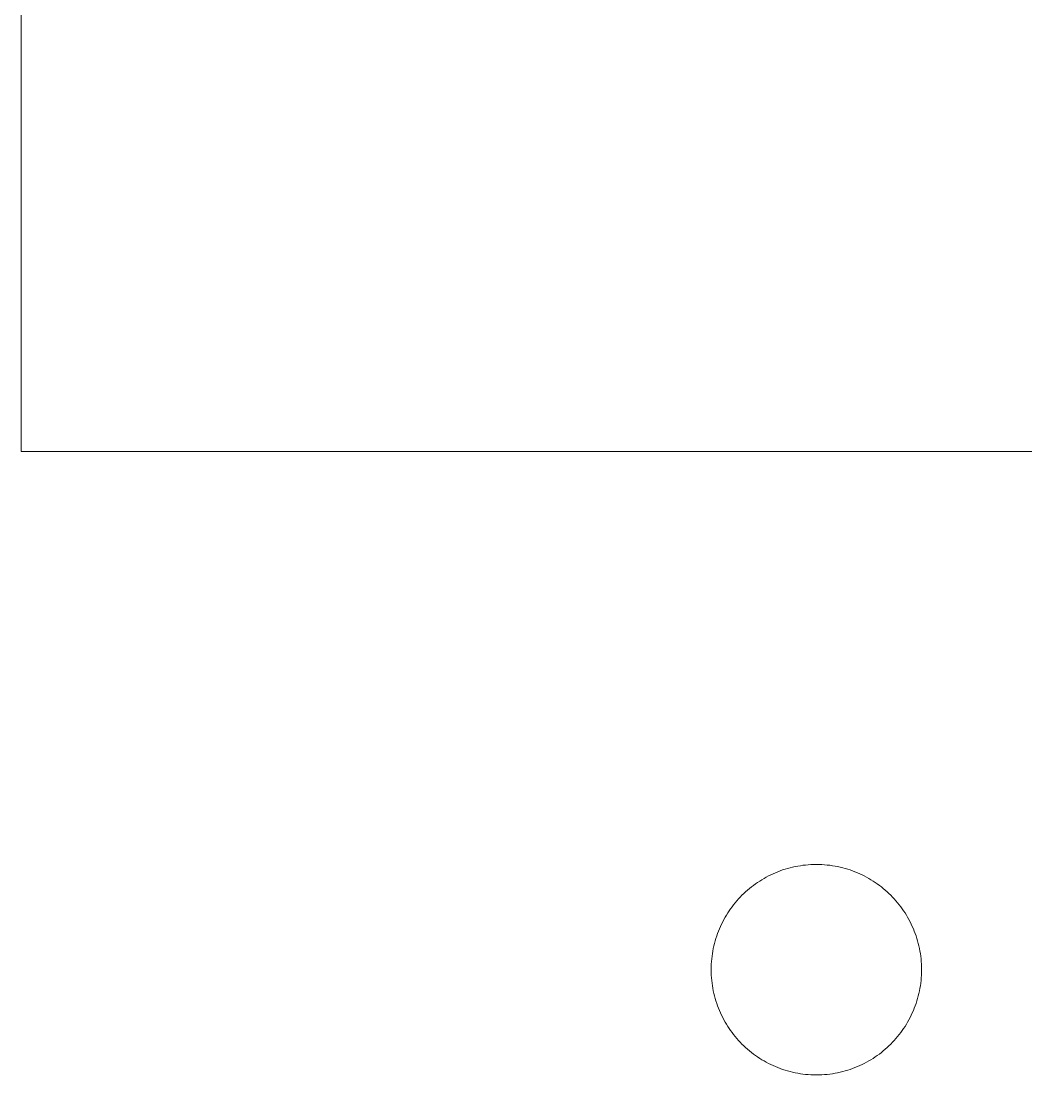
# Model space of a CAD drawing. Header units: millimetres. Extents: x -219 to 191, y -102 to 142.
# Drawn here: x -218.6 to -123.1, y -66.8 to 33.4 of the extents above; entities that cross this region are included whole.
import ezdxf

# ---------------------------------------------------------------- set-up
doc = ezdxf.new("R2010")
doc.units = ezdxf.units.MM
doc.header["$MEASUREMENT"] = 0
doc.layers.add('Camada 1', color=7, linetype='Continuous')

msp = doc.modelspace()

# ---------------------------------------------------------------- linework, layer by layer
at = {"layer": 'Camada 1', "color": 1, "lineweight": 9}
for points, knots in [([(-218.6174, -7.5542), (-218.6174, -7.5542), (-218.6174, 46.413), (-218.6174, 46.413), (-218.6174, 46.413), (-218.6174, 62.7287), (-210.6568, 78.0181), (-197.2905, 87.3746), (-197.2905, 87.3746), (-197.2905, 87.3746), (-131.5294, 133.4074), (-131.5294, 133.4074), (-131.5294, 133.4074), (-123.1252, 139.2903), (-113.1148, 142.4458), (-102.8562, 142.4458), (-102.8562, 142.4458), (-102.8562, 142.4458), (56.3826, 142.4458), (56.3826, 142.4458), (56.3826, 142.4458), (63.0131, 142.4458), (69.3719, 139.8118), (74.0603, 135.1234), (74.0603, 135.1234), (78.7487, 130.435), (81.3826, 124.0762), (81.3826, 117.4458), (81.3826, 117.4458), (81.3826, 117.4458), (81.3826, 112.9409), (81.3826, 112.9409), (81.3826, 112.9409), (81.3826, 101.0238), (72.9712, 90.7635), (61.2856, 88.4263), (61.2856, 88.4263), (61.2856, 88.4263), (2.5409, 76.6774), (2.5409, 76.6774), (2.5409, 76.6774), (-10.9627, 73.9767), (-22.7546, 65.8261), (-30.0533, 54.1483), (-30.0533, 54.1483), (-30.0533, 54.1483), (-68.6174, -7.5542), (-68.6174, -7.5542), (-68.6174, -7.5542), (-68.6174, -7.5542), (-218.6174, -7.5542), (-218.6174, -7.5542)], [0, 0, 0, 0, 0.07142857, 0.07142857, 0.07142857, 0.07142857, 0.14285714, 0.14285714, 0.14285714, 0.14285714, 0.21428571, 0.21428571, 0.21428571, 0.21428571, 0.28571429, 0.28571429, 0.28571429, 0.28571429, 0.35714286, 0.35714286, 0.35714286, 0.35714286, 0.42857143, 0.42857143, 0.42857143, 0.42857143, 0.5, 0.5, 0.5, 0.5, 0.57142857, 0.57142857, 0.57142857, 0.57142857, 0.64285714, 0.64285714, 0.64285714, 0.64285714, 0.71428571, 0.71428571, 0.71428571, 0.71428571, 0.78571429, 0.78571429, 0.78571429, 0.78571429, 0.85714286, 0.85714286, 0.85714286, 0.85714286, 1, 1, 1, 1]), ([(-143.03, -46.7914), (-143.03, -46.7914), (-143.2882, -46.7947), (-143.2882, -46.7947), (-143.2882, -46.7947), (-143.2882, -46.7947), (-143.5447, -46.8045), (-143.5447, -46.8045), (-143.5447, -46.8045), (-143.5447, -46.8045), (-143.7995, -46.8206), (-143.7995, -46.8206), (-143.7995, -46.8206), (-143.7995, -46.8206), (-144.0525, -46.8431), (-144.0525, -46.8431), (-144.0525, -46.8431), (-144.0525, -46.8431), (-144.3037, -46.8718), (-144.3037, -46.8718), (-144.3037, -46.8718), (-144.3037, -46.8718), (-144.553, -46.9067), (-144.553, -46.9067), (-144.553, -46.9067), (-144.553, -46.9067), (-144.8003, -46.9476), (-144.8003, -46.9476), (-144.8003, -46.9476), (-144.8003, -46.9476), (-145.0454, -46.9946), (-145.0454, -46.9946), (-145.0454, -46.9946), (-145.0454, -46.9946), (-145.2885, -47.0475), (-145.2885, -47.0475), (-145.2885, -47.0475), (-145.2885, -47.0475), (-145.5292, -47.1063), (-145.5292, -47.1063), (-145.5292, -47.1063), (-145.5292, -47.1063), (-145.7677, -47.1708), (-145.7677, -47.1708), (-145.7677, -47.1708), (-145.7677, -47.1708), (-146.0038, -47.241), (-146.0038, -47.241), (-146.0038, -47.241), (-146.0038, -47.241), (-146.2374, -47.3169), (-146.2374, -47.3169), (-146.2374, -47.3169), (-146.2374, -47.3169), (-146.4684, -47.3982), (-146.4684, -47.3982), (-146.4684, -47.3982), (-146.4684, -47.3982), (-146.6968, -47.4851), (-146.6968, -47.4851), (-146.6968, -47.4851), (-146.6968, -47.4851), (-146.9225, -47.5773), (-146.9225, -47.5773), (-146.9225, -47.5773), (-146.9225, -47.5773), (-147.1454, -47.6748), (-147.1454, -47.6748), (-147.1454, -47.6748), (-147.1454, -47.6748), (-147.3655, -47.7775), (-147.3655, -47.7775), (-147.3655, -47.7775), (-147.3655, -47.7775), (-147.5826, -47.8854), (-147.5826, -47.8854), (-147.5826, -47.8854), (-147.5826, -47.8854), (-147.7967, -47.9984), (-147.7967, -47.9984), (-147.7967, -47.9984), (-147.7967, -47.9984), (-148.0076, -48.1163), (-148.0076, -48.1163), (-148.0076, -48.1163), (-148.0076, -48.1163), (-148.2154, -48.2392), (-148.2154, -48.2392), (-148.2154, -48.2392), (-148.2154, -48.2392), (-148.42, -48.3668), (-148.42, -48.3668), (-148.42, -48.3668), (-148.42, -48.3668), (-148.6211, -48.4993), (-148.6211, -48.4993), (-148.6211, -48.4993), (-148.6211, -48.4993), (-148.8189, -48.6364), (-148.8189, -48.6364), (-148.8189, -48.6364), (-148.8189, -48.6364), (-149.0132, -48.7781), (-149.0132, -48.7781), (-149.0132, -48.7781), (-149.0132, -48.7781), (-149.2039, -48.9243), (-149.2039, -48.9243), (-149.2039, -48.9243), (-149.2039, -48.9243), (-149.391, -49.0749), (-149.391, -49.0749), (-149.391, -49.0749), (-149.391, -49.0749), (-149.5743, -49.23), (-149.5743, -49.23), (-149.5743, -49.23), (-149.5743, -49.23), (-149.7538, -49.3893), (-149.7538, -49.3893), (-149.7538, -49.3893), (-149.7538, -49.3893), (-149.9294, -49.5527), (-149.9294, -49.5527), (-149.9294, -49.5527), (-149.9294, -49.5527), (-150.1011, -49.7204), (-150.1011, -49.7204), (-150.1011, -49.7204), (-150.1011, -49.7204), (-150.2687, -49.892), (-150.2687, -49.892), (-150.2687, -49.892), (-150.2687, -49.892), (-150.4322, -50.0677), (-150.4322, -50.0677), (-150.4322, -50.0677), (-150.4322, -50.0677), (-150.5915, -50.2472), (-150.5915, -50.2472), (-150.5915, -50.2472), (-150.5915, -50.2472), (-150.7465, -50.4305), (-150.7465, -50.4305), (-150.7465, -50.4305), (-150.7465, -50.4305), (-150.8972, -50.6176), (-150.8972, -50.6176), (-150.8972, -50.6176), (-150.8972, -50.6176), (-151.0434, -50.8083), (-151.0434, -50.8083), (-151.0434, -50.8083), (-151.0434, -50.8083), (-151.1851, -51.0026), (-151.1851, -51.0026), (-151.1851, -51.0026), (-151.1851, -51.0026), (-151.3222, -51.2003), (-151.3222, -51.2003), (-151.3222, -51.2003), (-151.3222, -51.2003), (-151.4546, -51.4015), (-151.4546, -51.4015), (-151.4546, -51.4015), (-151.4546, -51.4015), (-151.5823, -51.6061), (-151.5823, -51.6061), (-151.5823, -51.6061), (-151.5823, -51.6061), (-151.7052, -51.8139), (-151.7052, -51.8139), (-151.7052, -51.8139), (-151.7052, -51.8139), (-151.8231, -52.0248), (-151.8231, -52.0248), (-151.8231, -52.0248), (-151.8231, -52.0248), (-151.9361, -52.2389), (-151.9361, -52.2389), (-151.9361, -52.2389), (-151.9361, -52.2389), (-152.0439, -52.456), (-152.0439, -52.456), (-152.0439, -52.456), (-152.0439, -52.456), (-152.1467, -52.6761), (-152.1467, -52.6761), (-152.1467, -52.6761), (-152.1467, -52.6761), (-152.2442, -52.899), (-152.2442, -52.899), (-152.2442, -52.899), (-152.2442, -52.899), (-152.3364, -53.1247), (-152.3364, -53.1247), (-152.3364, -53.1247), (-152.3364, -53.1247), (-152.4233, -53.3531), (-152.4233, -53.3531), (-152.4233, -53.3531), (-152.4233, -53.3531), (-152.5046, -53.5841), (-152.5046, -53.5841), (-152.5046, -53.5841), (-152.5046, -53.5841), (-152.5805, -53.8177), (-152.5805, -53.8177), (-152.5805, -53.8177), (-152.5805, -53.8177), (-152.6507, -54.0538), (-152.6507, -54.0538), (-152.6507, -54.0538), (-152.6507, -54.0538), (-152.7152, -54.2923), (-152.7152, -54.2923), (-152.7152, -54.2923), (-152.7152, -54.2923), (-152.774, -54.5331), (-152.774, -54.5331), (-152.774, -54.5331), (-152.774, -54.5331), (-152.8269, -54.7761), (-152.8269, -54.7761), (-152.8269, -54.7761), (-152.8269, -54.7761), (-152.8739, -55.0213), (-152.8739, -55.0213), (-152.8739, -55.0213), (-152.8739, -55.0213), (-152.9149, -55.2685), (-152.9149, -55.2685), (-152.9149, -55.2685), (-152.9149, -55.2685), (-152.9497, -55.5178), (-152.9497, -55.5178), (-152.9497, -55.5178), (-152.9497, -55.5178), (-152.9785, -55.769), (-152.9785, -55.769), (-152.9785, -55.769), (-152.9785, -55.769), (-153.0009, -56.022), (-153.0009, -56.022), (-153.0009, -56.022), (-153.0009, -56.022), (-153.0171, -56.2768), (-153.0171, -56.2768), (-153.0171, -56.2768), (-153.0171, -56.2768), (-153.0268, -56.5333), (-153.0268, -56.5333), (-153.0268, -56.5333), (-153.0268, -56.5333), (-153.0301, -56.7914), (-153.0301, -56.7914), (-153.0301, -56.7914), (-153.0301, -56.7914), (-153.0268, -57.0496), (-153.0268, -57.0496), (-153.0268, -57.0496), (-153.0268, -57.0496), (-153.0171, -57.306), (-153.0171, -57.306), (-153.0171, -57.306), (-153.0171, -57.306), (-153.0009, -57.5608), (-153.0009, -57.5608), (-153.0009, -57.5608), (-153.0009, -57.5608), (-152.9785, -57.8139), (-152.9785, -57.8139), (-152.9785, -57.8139), (-152.9785, -57.8139), (-152.9498, -58.0651), (-152.9498, -58.0651), (-152.9498, -58.0651), (-152.9498, -58.0651), (-152.9149, -58.3143), (-152.9149, -58.3143), (-152.9149, -58.3143), (-152.9149, -58.3143), (-152.8739, -58.5616), (-152.8739, -58.5616), (-152.8739, -58.5616), (-152.8739, -58.5616), (-152.8269, -58.8068), (-152.8269, -58.8068), (-152.8269, -58.8068), (-152.8269, -58.8068), (-152.774, -59.0498), (-152.774, -59.0498), (-152.774, -59.0498), (-152.774, -59.0498), (-152.7153, -59.2906), (-152.7153, -59.2906), (-152.7153, -59.2906), (-152.7153, -59.2906), (-152.6507, -59.5291), (-152.6507, -59.5291), (-152.6507, -59.5291), (-152.6507, -59.5291), (-152.5805, -59.7651), (-152.5805, -59.7651), (-152.5805, -59.7651), (-152.5805, -59.7651), (-152.5047, -59.9987), (-152.5047, -59.9987), (-152.5047, -59.9987), (-152.5047, -59.9987), (-152.4233, -60.2298), (-152.4233, -60.2298), (-152.4233, -60.2298), (-152.4233, -60.2298), (-152.3365, -60.4582), (-152.3365, -60.4582), (-152.3365, -60.4582), (-152.3365, -60.4582), (-152.2442, -60.6839), (-152.2442, -60.6839), (-152.2442, -60.6839), (-152.2442, -60.6839), (-152.1467, -60.9068), (-152.1467, -60.9068), (-152.1467, -60.9068), (-152.1467, -60.9068), (-152.044, -61.1268), (-152.044, -61.1268), (-152.044, -61.1268), (-152.044, -61.1268), (-151.9361, -61.3439), (-151.9361, -61.3439), (-151.9361, -61.3439), (-151.9361, -61.3439), (-151.8231, -61.558), (-151.8231, -61.558), (-151.8231, -61.558), (-151.8231, -61.558), (-151.7052, -61.769), (-151.7052, -61.769), (-151.7052, -61.769), (-151.7052, -61.769), (-151.5824, -61.9768), (-151.5824, -61.9768), (-151.5824, -61.9768), (-151.5824, -61.9768), (-151.4547, -62.1813), (-151.4547, -62.1813), (-151.4547, -62.1813), (-151.4547, -62.1813), (-151.3222, -62.3825), (-151.3222, -62.3825), (-151.3222, -62.3825), (-151.3222, -62.3825), (-151.1851, -62.5803), (-151.1851, -62.5803), (-151.1851, -62.5803), (-151.1851, -62.5803), (-151.0434, -62.7746), (-151.0434, -62.7746), (-151.0434, -62.7746), (-151.0434, -62.7746), (-150.8972, -62.9653), (-150.8972, -62.9653), (-150.8972, -62.9653), (-150.8972, -62.9653), (-150.7466, -63.1524), (-150.7466, -63.1524), (-150.7466, -63.1524), (-150.7466, -63.1524), (-150.5916, -63.3357), (-150.5916, -63.3357), (-150.5916, -63.3357), (-150.5916, -63.3357), (-150.4323, -63.5152), (-150.4323, -63.5152), (-150.4323, -63.5152), (-150.4323, -63.5152), (-150.2688, -63.6908), (-150.2688, -63.6908), (-150.2688, -63.6908), (-150.2688, -63.6908), (-150.1011, -63.8625), (-150.1011, -63.8625), (-150.1011, -63.8625), (-150.1011, -63.8625), (-149.9295, -64.0301), (-149.9295, -64.0301), (-149.9295, -64.0301), (-149.9295, -64.0301), (-149.7539, -64.1936), (-149.7539, -64.1936), (-149.7539, -64.1936), (-149.7539, -64.1936), (-149.5743, -64.3529), (-149.5743, -64.3529), (-149.5743, -64.3529), (-149.5743, -64.3529), (-149.391, -64.5079), (-149.391, -64.5079), (-149.391, -64.5079), (-149.391, -64.5079), (-149.204, -64.6586), (-149.204, -64.6586), (-149.204, -64.6586), (-149.204, -64.6586), (-149.0132, -64.8048), (-149.0132, -64.8048), (-149.0132, -64.8048), (-149.0132, -64.8048), (-148.819, -64.9465), (-148.819, -64.9465), (-148.819, -64.9465), (-148.819, -64.9465), (-148.6212, -65.0836), (-148.6212, -65.0836), (-148.6212, -65.0836), (-148.6212, -65.0836), (-148.42, -65.216), (-148.42, -65.216), (-148.42, -65.216), (-148.42, -65.216), (-148.2154, -65.3437), (-148.2154, -65.3437), (-148.2154, -65.3437), (-148.2154, -65.3437), (-148.0076, -65.4666), (-148.0076, -65.4666), (-148.0076, -65.4666), (-148.0076, -65.4666), (-147.7967, -65.5845), (-147.7967, -65.5845), (-147.7967, -65.5845), (-147.7967, -65.5845), (-147.5826, -65.6974), (-147.5826, -65.6974), (-147.5826, -65.6974), (-147.5826, -65.6974), (-147.3655, -65.8053), (-147.3655, -65.8053), (-147.3655, -65.8053), (-147.3655, -65.8053), (-147.1454, -65.9081), (-147.1454, -65.9081), (-147.1454, -65.9081), (-147.1454, -65.9081), (-146.9225, -66.0056), (-146.9225, -66.0056), (-146.9225, -66.0056), (-146.9225, -66.0056), (-146.6968, -66.0978), (-146.6968, -66.0978), (-146.6968, -66.0978), (-146.6968, -66.0978), (-146.4684, -66.1846), (-146.4684, -66.1846), (-146.4684, -66.1846), (-146.4684, -66.1846), (-146.2374, -66.266), (-146.2374, -66.266), (-146.2374, -66.266), (-146.2374, -66.266), (-146.0038, -66.3419), (-146.0038, -66.3419), (-146.0038, -66.3419), (-146.0038, -66.3419), (-145.7677, -66.4121), (-145.7677, -66.4121), (-145.7677, -66.4121), (-145.7677, -66.4121), (-145.5292, -66.4766), (-145.5292, -66.4766), (-145.5292, -66.4766), (-145.5292, -66.4766), (-145.2885, -66.5354), (-145.2885, -66.5354), (-145.2885, -66.5354), (-145.2885, -66.5354), (-145.0454, -66.5883), (-145.0454, -66.5883), (-145.0454, -66.5883), (-145.0454, -66.5883), (-144.8003, -66.6353), (-144.8003, -66.6353), (-144.8003, -66.6353), (-144.8003, -66.6353), (-144.553, -66.6762), (-144.553, -66.6762), (-144.553, -66.6762), (-144.553, -66.6762), (-144.3037, -66.7111), (-144.3037, -66.7111), (-144.3037, -66.7111), (-144.3037, -66.7111), (-144.0525, -66.7398), (-144.0525, -66.7398), (-144.0525, -66.7398), (-144.0525, -66.7398), (-143.7995, -66.7623), (-143.7995, -66.7623), (-143.7995, -66.7623), (-143.7995, -66.7623), (-143.5447, -66.7784), (-143.5447, -66.7784), (-143.5447, -66.7784), (-143.5447, -66.7784), (-143.2882, -66.7882), (-143.2882, -66.7882), (-143.2882, -66.7882), (-143.2882, -66.7882), (-143.0301, -66.7914), (-143.0301, -66.7914), (-143.0301, -66.7914), (-143.0301, -66.7914), (-142.772, -66.7882), (-142.772, -66.7882), (-142.772, -66.7882), (-142.772, -66.7882), (-142.5155, -66.7784), (-142.5155, -66.7784), (-142.5155, -66.7784), (-142.5155, -66.7784), (-142.2607, -66.7623), (-142.2607, -66.7623), (-142.2607, -66.7623), (-142.2607, -66.7623), (-142.0076, -66.7398), (-142.0076, -66.7398), (-142.0076, -66.7398), (-142.0076, -66.7398), (-141.7565, -66.7111), (-141.7565, -66.7111), (-141.7565, -66.7111), (-141.7565, -66.7111), (-141.5072, -66.6762), (-141.5072, -66.6762), (-141.5072, -66.6762), (-141.5072, -66.6762), (-141.2599, -66.6353), (-141.2599, -66.6353), (-141.2599, -66.6353), (-141.2599, -66.6353), (-141.0147, -66.5883), (-141.0147, -66.5883), (-141.0147, -66.5883), (-141.0147, -66.5883), (-140.7717, -66.5354), (-140.7717, -66.5354), (-140.7717, -66.5354), (-140.7717, -66.5354), (-140.5309, -66.4766), (-140.5309, -66.4766), (-140.5309, -66.4766), (-140.5309, -66.4766), (-140.2925, -66.4121), (-140.2925, -66.4121), (-140.2925, -66.4121), (-140.2925, -66.4121), (-140.0564, -66.3419), (-140.0564, -66.3419), (-140.0564, -66.3419), (-140.0564, -66.3419), (-139.8228, -66.266), (-139.8228, -66.266), (-139.8228, -66.266), (-139.8228, -66.266), (-139.5917, -66.1847), (-139.5917, -66.1847), (-139.5917, -66.1847), (-139.5917, -66.1847), (-139.3633, -66.0978), (-139.3633, -66.0978), (-139.3633, -66.0978), (-139.3633, -66.0978), (-139.1376, -66.0056), (-139.1376, -66.0056), (-139.1376, -66.0056), (-139.1376, -66.0056), (-138.9147, -65.9081), (-138.9147, -65.9081), (-138.9147, -65.9081), (-138.9147, -65.9081), (-138.6947, -65.8054), (-138.6947, -65.8054), (-138.6947, -65.8054), (-138.6947, -65.8054), (-138.4776, -65.6975), (-138.4776, -65.6975), (-138.4776, -65.6975), (-138.4776, -65.6975), (-138.2635, -65.5845), (-138.2635, -65.5845), (-138.2635, -65.5845), (-138.2635, -65.5845), (-138.0525, -65.4666), (-138.0525, -65.4666), (-138.0525, -65.4666), (-138.0525, -65.4666), (-137.8447, -65.3437), (-137.8447, -65.3437), (-137.8447, -65.3437), (-137.8447, -65.3437), (-137.6402, -65.2161), (-137.6402, -65.2161), (-137.6402, -65.2161), (-137.6402, -65.2161), (-137.439, -65.0836), (-137.439, -65.0836), (-137.439, -65.0836), (-137.439, -65.0836), (-137.2412, -64.9465), (-137.2412, -64.9465), (-137.2412, -64.9465), (-137.2412, -64.9465), (-137.0469, -64.8048), (-137.0469, -64.8048), (-137.0469, -64.8048), (-137.0469, -64.8048), (-136.8562, -64.6586), (-136.8562, -64.6586), (-136.8562, -64.6586), (-136.8562, -64.6586), (-136.6691, -64.508), (-136.6691, -64.508), (-136.6691, -64.508), (-136.6691, -64.508), (-136.4858, -64.3529), (-136.4858, -64.3529), (-136.4858, -64.3529), (-136.4858, -64.3529), (-136.3063, -64.1936), (-136.3063, -64.1936), (-136.3063, -64.1936), (-136.3063, -64.1936), (-136.1307, -64.0302), (-136.1307, -64.0302), (-136.1307, -64.0302), (-136.1307, -64.0302), (-135.959, -63.8625), (-135.959, -63.8625), (-135.959, -63.8625), (-135.959, -63.8625), (-135.7914, -63.6909), (-135.7914, -63.6909), (-135.7914, -63.6909), (-135.7914, -63.6909), (-135.6279, -63.5152), (-135.6279, -63.5152), (-135.6279, -63.5152), (-135.6279, -63.5152), (-135.4686, -63.3357), (-135.4686, -63.3357), (-135.4686, -63.3357), (-135.4686, -63.3357), (-135.3136, -63.1524), (-135.3136, -63.1524), (-135.3136, -63.1524), (-135.3136, -63.1524), (-135.1629, -62.9653), (-135.1629, -62.9653), (-135.1629, -62.9653), (-135.1629, -62.9653), (-135.0167, -62.7746), (-135.0167, -62.7746), (-135.0167, -62.7746), (-135.0167, -62.7746), (-134.875, -62.5803), (-134.875, -62.5803), (-134.875, -62.5803), (-134.875, -62.5803), (-134.7379, -62.3826), (-134.7379, -62.3826), (-134.7379, -62.3826), (-134.7379, -62.3826), (-134.6055, -62.1814), (-134.6055, -62.1814), (-134.6055, -62.1814), (-134.6055, -62.1814), (-134.4778, -61.9768), (-134.4778, -61.9768), (-134.4778, -61.9768), (-134.4778, -61.9768), (-134.355, -61.769), (-134.355, -61.769), (-134.355, -61.769), (-134.355, -61.769), (-134.237, -61.5581), (-134.237, -61.5581), (-134.237, -61.5581), (-134.237, -61.5581), (-134.1241, -61.344), (-134.1241, -61.344), (-134.1241, -61.344), (-134.1241, -61.344), (-134.0162, -61.1269), (-134.0162, -61.1269), (-134.0162, -61.1269), (-134.0162, -61.1269), (-133.9135, -60.9068), (-133.9135, -60.9068), (-133.9135, -60.9068), (-133.9135, -60.9068), (-133.8159, -60.6839), (-133.8159, -60.6839), (-133.8159, -60.6839), (-133.8159, -60.6839), (-133.7237, -60.4582), (-133.7237, -60.4582), (-133.7237, -60.4582), (-133.7237, -60.4582), (-133.6369, -60.2298), (-133.6369, -60.2298), (-133.6369, -60.2298), (-133.6369, -60.2298), (-133.5555, -59.9988), (-133.5555, -59.9988), (-133.5555, -59.9988), (-133.5555, -59.9988), (-133.4797, -59.7652), (-133.4797, -59.7652), (-133.4797, -59.7652), (-133.4797, -59.7652), (-133.4095, -59.5291), (-133.4095, -59.5291), (-133.4095, -59.5291), (-133.4095, -59.5291), (-133.3449, -59.2906), (-133.3449, -59.2906), (-133.3449, -59.2906), (-133.3449, -59.2906), (-133.2862, -59.0498), (-133.2862, -59.0498), (-133.2862, -59.0498), (-133.2862, -59.0498), (-133.2333, -58.8068), (-133.2333, -58.8068), (-133.2333, -58.8068), (-133.2333, -58.8068), (-133.1863, -58.5616), (-133.1863, -58.5616), (-133.1863, -58.5616), (-133.1863, -58.5616), (-133.1453, -58.3144), (-133.1453, -58.3144), (-133.1453, -58.3144), (-133.1453, -58.3144), (-133.1104, -58.0651), (-133.1104, -58.0651), (-133.1104, -58.0651), (-133.1104, -58.0651), (-133.0817, -57.8139), (-133.0817, -57.8139), (-133.0817, -57.8139), (-133.0817, -57.8139), (-133.0593, -57.5609), (-133.0593, -57.5609), (-133.0593, -57.5609), (-133.0593, -57.5609), (-133.0431, -57.3061), (-133.0431, -57.3061), (-133.0431, -57.3061), (-133.0431, -57.3061), (-133.0334, -57.0496), (-133.0334, -57.0496), (-133.0334, -57.0496), (-133.0334, -57.0496), (-133.0301, -56.7914), (-133.0301, -56.7914), (-133.0301, -56.7914), (-133.0301, -56.7914), (-133.0334, -56.5333), (-133.0334, -56.5333), (-133.0334, -56.5333), (-133.0334, -56.5333), (-133.0431, -56.2769), (-133.0431, -56.2769), (-133.0431, -56.2769), (-133.0431, -56.2769), (-133.0592, -56.0221), (-133.0592, -56.0221), (-133.0592, -56.0221), (-133.0592, -56.0221), (-133.0817, -55.769), (-133.0817, -55.769), (-133.0817, -55.769), (-133.0817, -55.769), (-133.1104, -55.5178), (-133.1104, -55.5178), (-133.1104, -55.5178), (-133.1104, -55.5178), (-133.1453, -55.2686), (-133.1453, -55.2686), (-133.1453, -55.2686), (-133.1453, -55.2686), (-133.1863, -55.0213), (-133.1863, -55.0213), (-133.1863, -55.0213), (-133.1863, -55.0213), (-133.2332, -54.7761), (-133.2332, -54.7761), (-133.2332, -54.7761), (-133.2332, -54.7761), (-133.2861, -54.5331), (-133.2861, -54.5331), (-133.2861, -54.5331), (-133.2861, -54.5331), (-133.3449, -54.2923), (-133.3449, -54.2923), (-133.3449, -54.2923), (-133.3449, -54.2923), (-133.4094, -54.0538), (-133.4094, -54.0538), (-133.4094, -54.0538), (-133.4094, -54.0538), (-133.4796, -53.8178), (-133.4796, -53.8178), (-133.4796, -53.8178), (-133.4796, -53.8178), (-133.5555, -53.5842), (-133.5555, -53.5842), (-133.5555, -53.5842), (-133.5555, -53.5842), (-133.6369, -53.3531), (-133.6369, -53.3531), (-133.6369, -53.3531), (-133.6369, -53.3531), (-133.7237, -53.1247), (-133.7237, -53.1247), (-133.7237, -53.1247), (-133.7237, -53.1247), (-133.8159, -52.899), (-133.8159, -52.899), (-133.8159, -52.899), (-133.8159, -52.899), (-133.9134, -52.6761), (-133.9134, -52.6761), (-133.9134, -52.6761), (-133.9134, -52.6761), (-134.0162, -52.4561), (-134.0162, -52.4561), (-134.0162, -52.4561), (-134.0162, -52.4561), (-134.124, -52.239), (-134.124, -52.239), (-134.124, -52.239), (-134.124, -52.239), (-134.237, -52.0249), (-134.237, -52.0249), (-134.237, -52.0249), (-134.237, -52.0249), (-134.3549, -51.8139), (-134.3549, -51.8139), (-134.3549, -51.8139), (-134.3549, -51.8139), (-134.4778, -51.6061), (-134.4778, -51.6061), (-134.4778, -51.6061), (-134.4778, -51.6061), (-134.6055, -51.4016), (-134.6055, -51.4016), (-134.6055, -51.4016), (-134.6055, -51.4016), (-134.7379, -51.2004), (-134.7379, -51.2004), (-134.7379, -51.2004), (-134.7379, -51.2004), (-134.875, -51.0026), (-134.875, -51.0026), (-134.875, -51.0026), (-134.875, -51.0026), (-135.0167, -50.8083), (-135.0167, -50.8083), (-135.0167, -50.8083), (-135.0167, -50.8083), (-135.1629, -50.6176), (-135.1629, -50.6176), (-135.1629, -50.6176), (-135.1629, -50.6176), (-135.3135, -50.4305), (-135.3135, -50.4305), (-135.3135, -50.4305), (-135.3135, -50.4305), (-135.4686, -50.2472), (-135.4686, -50.2472), (-135.4686, -50.2472), (-135.4686, -50.2472), (-135.6279, -50.0677), (-135.6279, -50.0677), (-135.6279, -50.0677), (-135.6279, -50.0677), (-135.7913, -49.8921), (-135.7913, -49.8921), (-135.7913, -49.8921), (-135.7913, -49.8921), (-135.959, -49.7204), (-135.959, -49.7204), (-135.959, -49.7204), (-135.959, -49.7204), (-136.1306, -49.5528), (-136.1306, -49.5528), (-136.1306, -49.5528), (-136.1306, -49.5528), (-136.3063, -49.3893), (-136.3063, -49.3893), (-136.3063, -49.3893), (-136.3063, -49.3893), (-136.4858, -49.23), (-136.4858, -49.23), (-136.4858, -49.23), (-136.4858, -49.23), (-136.6691, -49.075), (-136.6691, -49.075), (-136.6691, -49.075), (-136.6691, -49.075), (-136.8562, -48.9243), (-136.8562, -48.9243), (-136.8562, -48.9243), (-136.8562, -48.9243), (-137.0469, -48.7781), (-137.0469, -48.7781), (-137.0469, -48.7781), (-137.0469, -48.7781), (-137.2412, -48.6364), (-137.2412, -48.6364), (-137.2412, -48.6364), (-137.2412, -48.6364), (-137.4389, -48.4993), (-137.4389, -48.4993), (-137.4389, -48.4993), (-137.4389, -48.4993), (-137.6401, -48.3669), (-137.6401, -48.3669), (-137.6401, -48.3669), (-137.6401, -48.3669), (-137.8447, -48.2392), (-137.8447, -48.2392), (-137.8447, -48.2392), (-137.8447, -48.2392), (-138.0525, -48.1163), (-138.0525, -48.1163), (-138.0525, -48.1163), (-138.0525, -48.1163), (-138.2634, -47.9984), (-138.2634, -47.9984), (-138.2634, -47.9984), (-138.2634, -47.9984), (-138.4775, -47.8855), (-138.4775, -47.8855), (-138.4775, -47.8855), (-138.4775, -47.8855), (-138.6946, -47.7776), (-138.6946, -47.7776), (-138.6946, -47.7776), (-138.6946, -47.7776), (-138.9147, -47.6748), (-138.9147, -47.6748), (-138.9147, -47.6748), (-138.9147, -47.6748), (-139.1376, -47.5773), (-139.1376, -47.5773), (-139.1376, -47.5773), (-139.1376, -47.5773), (-139.3633, -47.4851), (-139.3633, -47.4851), (-139.3633, -47.4851), (-139.3633, -47.4851), (-139.5917, -47.3983), (-139.5917, -47.3983), (-139.5917, -47.3983), (-139.5917, -47.3983), (-139.8227, -47.3169), (-139.8227, -47.3169), (-139.8227, -47.3169), (-139.8227, -47.3169), (-140.0563, -47.241), (-140.0563, -47.241), (-140.0563, -47.241), (-140.0563, -47.241), (-140.2924, -47.1708), (-140.2924, -47.1708), (-140.2924, -47.1708), (-140.2924, -47.1708), (-140.5309, -47.1063), (-140.5309, -47.1063), (-140.5309, -47.1063), (-140.5309, -47.1063), (-140.7716, -47.0475), (-140.7716, -47.0475), (-140.7716, -47.0475), (-140.7716, -47.0475), (-141.0147, -46.9946), (-141.0147, -46.9946), (-141.0147, -46.9946), (-141.0147, -46.9946), (-141.2598, -46.9476), (-141.2598, -46.9476), (-141.2598, -46.9476), (-141.2598, -46.9476), (-141.5071, -46.9067), (-141.5071, -46.9067), (-141.5071, -46.9067), (-141.5071, -46.9067), (-141.7564, -46.8718), (-141.7564, -46.8718), (-141.7564, -46.8718), (-141.7564, -46.8718), (-142.0076, -46.8431), (-142.0076, -46.8431), (-142.0076, -46.8431), (-142.0076, -46.8431), (-142.2606, -46.8206), (-142.2606, -46.8206), (-142.2606, -46.8206), (-142.2606, -46.8206), (-142.5154, -46.8045), (-142.5154, -46.8045), (-142.5154, -46.8045), (-142.5154, -46.8045), (-142.7719, -46.7947), (-142.7719, -46.7947), (-142.7719, -46.7947), (-142.7719, -46.7947), (-143.03, -46.7914), (-143.03, -46.7914)], [0, 0, 0, 0, 0.00389105, 0.00389105, 0.00389105, 0.00389105, 0.0077821, 0.0077821, 0.0077821, 0.0077821, 0.01167315, 0.01167315, 0.01167315, 0.01167315, 0.0155642, 0.0155642, 0.0155642, 0.0155642, 0.01945525, 0.01945525, 0.01945525, 0.01945525, 0.0233463, 0.0233463, 0.0233463, 0.0233463, 0.02723735, 0.02723735, 0.02723735, 0.02723735, 0.0311284, 0.0311284, 0.0311284, 0.0311284, 0.03501946, 0.03501946, 0.03501946, 0.03501946, 0.03891051, 0.03891051, 0.03891051, 0.03891051, 0.04280156, 0.04280156, 0.04280156, 0.04280156, 0.04669261, 0.04669261, 0.04669261, 0.04669261, 0.05058366, 0.05058366, 0.05058366, 0.05058366, 0.05447471, 0.05447471, 0.05447471, 0.05447471, 0.05836576, 0.05836576, 0.05836576, 0.05836576, 0.06225681, 0.06225681, 0.06225681, 0.06225681, 0.06614786, 0.06614786, 0.06614786, 0.06614786, 0.07003891, 0.07003891, 0.07003891, 0.07003891, 0.07392996, 0.07392996, 0.07392996, 0.07392996, 0.07782101, 0.07782101, 0.07782101, 0.07782101, 0.08171206, 0.08171206, 0.08171206, 0.08171206, 0.08560311, 0.08560311, 0.08560311, 0.08560311, 0.08949416, 0.08949416, 0.08949416, 0.08949416, 0.09338521, 0.09338521, 0.09338521, 0.09338521, 0.09727626, 0.09727626, 0.09727626, 0.09727626, 0.10116732, 0.10116732, 0.10116732, 0.10116732, 0.10505837, 0.10505837, 0.10505837, 0.10505837, 0.10894942, 0.10894942, 0.10894942, 0.10894942, 0.11284047, 0.11284047, 0.11284047, 0.11284047, 0.11673152, 0.11673152, 0.11673152, 0.11673152, 0.12062257, 0.12062257, 0.12062257, 0.12062257, 0.12451362, 0.12451362, 0.12451362, 0.12451362, 0.12840467, 0.12840467, 0.12840467, 0.12840467, 0.13229572, 0.13229572, 0.13229572, 0.13229572, 0.13618677, 0.13618677, 0.13618677, 0.13618677, 0.14007782, 0.14007782, 0.14007782, 0.14007782, 0.14396887, 0.14396887, 0.14396887, 0.14396887, 0.14785992, 0.14785992, 0.14785992, 0.14785992, 0.15175097, 0.15175097, 0.15175097, 0.15175097, 0.15564202, 0.15564202, 0.15564202, 0.15564202, 0.15953307, 0.15953307, 0.15953307, 0.15953307, 0.16342412, 0.16342412, 0.16342412, 0.16342412, 0.16731518, 0.16731518, 0.16731518, 0.16731518, 0.17120623, 0.17120623, 0.17120623, 0.17120623, 0.17509728, 0.17509728, 0.17509728, 0.17509728, 0.17898833, 0.17898833, 0.17898833, 0.17898833, 0.18287938, 0.18287938, 0.18287938, 0.18287938, 0.18677043, 0.18677043, 0.18677043, 0.18677043, 0.19066148, 0.19066148, 0.19066148, 0.19066148, 0.19455253, 0.19455253, 0.19455253, 0.19455253, 0.19844358, 0.19844358, 0.19844358, 0.19844358, 0.20233463, 0.20233463, 0.20233463, 0.20233463, 0.20622568, 0.20622568, 0.20622568, 0.20622568, 0.21011673, 0.21011673, 0.21011673, 0.21011673, 0.21400778, 0.21400778, 0.21400778, 0.21400778, 0.21789883, 0.21789883, 0.21789883, 0.21789883, 0.22178988, 0.22178988, 0.22178988, 0.22178988, 0.22568093, 0.22568093, 0.22568093, 0.22568093, 0.22957198, 0.22957198, 0.22957198, 0.22957198, 0.23346304, 0.23346304, 0.23346304, 0.23346304, 0.23735409, 0.23735409, 0.23735409, 0.23735409, 0.24124514, 0.24124514, 0.24124514, 0.24124514, 0.24513619, 0.24513619, 0.24513619, 0.24513619, 0.24902724, 0.24902724, 0.24902724, 0.24902724, 0.25291829, 0.25291829, 0.25291829, 0.25291829, 0.25680934, 0.25680934, 0.25680934, 0.25680934, 0.26070039, 0.26070039, 0.26070039, 0.26070039, 0.26459144, 0.26459144, 0.26459144, 0.26459144, 0.26848249, 0.26848249, 0.26848249, 0.26848249, 0.27237354, 0.27237354, 0.27237354, 0.27237354, 0.27626459, 0.27626459, 0.27626459, 0.27626459, 0.28015564, 0.28015564, 0.28015564, 0.28015564, 0.28404669, 0.28404669, 0.28404669, 0.28404669, 0.28793774, 0.28793774, 0.28793774, 0.28793774, 0.29182879, 0.29182879, 0.29182879, 0.29182879, 0.29571984, 0.29571984, 0.29571984, 0.29571984, 0.29961089, 0.29961089, 0.29961089, 0.29961089, 0.30350195, 0.30350195, 0.30350195, 0.30350195, 0.307393, 0.307393, 0.307393, 0.307393, 0.31128405, 0.31128405, 0.31128405, 0.31128405, 0.3151751, 0.3151751, 0.3151751, 0.3151751, 0.31906615, 0.31906615, 0.31906615, 0.31906615, 0.3229572, 0.3229572, 0.3229572, 0.3229572, 0.32684825, 0.32684825, 0.32684825, 0.32684825, 0.3307393, 0.3307393, 0.3307393, 0.3307393, 0.33463035, 0.33463035, 0.33463035, 0.33463035, 0.3385214, 0.3385214, 0.3385214, 0.3385214, 0.34241245, 0.34241245, 0.34241245, 0.34241245, 0.3463035, 0.3463035, 0.3463035, 0.3463035, 0.35019455, 0.35019455, 0.35019455, 0.35019455, 0.3540856, 0.3540856, 0.3540856, 0.3540856, 0.35797665, 0.35797665, 0.35797665, 0.35797665, 0.3618677, 0.3618677, 0.3618677, 0.3618677, 0.36575875, 0.36575875, 0.36575875, 0.36575875, 0.36964981, 0.36964981, 0.36964981, 0.36964981, 0.37354086, 0.37354086, 0.37354086, 0.37354086, 0.37743191, 0.37743191, 0.37743191, 0.37743191, 0.38132296, 0.38132296, 0.38132296, 0.38132296, 0.38521401, 0.38521401, 0.38521401, 0.38521401, 0.38910506, 0.38910506, 0.38910506, 0.38910506, 0.39299611, 0.39299611, 0.39299611, 0.39299611, 0.39688716, 0.39688716, 0.39688716, 0.39688716, 0.40077821, 0.40077821, 0.40077821, 0.40077821, 0.40466926, 0.40466926, 0.40466926, 0.40466926, 0.40856031, 0.40856031, 0.40856031, 0.40856031, 0.41245136, 0.41245136, 0.41245136, 0.41245136, 0.41634241, 0.41634241, 0.41634241, 0.41634241, 0.42023346, 0.42023346, 0.42023346, 0.42023346, 0.42412451, 0.42412451, 0.42412451, 0.42412451, 0.42801556, 0.42801556, 0.42801556, 0.42801556, 0.43190661, 0.43190661, 0.43190661, 0.43190661, 0.43579767, 0.43579767, 0.43579767, 0.43579767, 0.43968872, 0.43968872, 0.43968872, 0.43968872, 0.44357977, 0.44357977, 0.44357977, 0.44357977, 0.44747082, 0.44747082, 0.44747082, 0.44747082, 0.45136187, 0.45136187, 0.45136187, 0.45136187, 0.45525292, 0.45525292, 0.45525292, 0.45525292, 0.45914397, 0.45914397, 0.45914397, 0.45914397, 0.46303502, 0.46303502, 0.46303502, 0.46303502, 0.46692607, 0.46692607, 0.46692607, 0.46692607, 0.47081712, 0.47081712, 0.47081712, 0.47081712, 0.47470817, 0.47470817, 0.47470817, 0.47470817, 0.47859922, 0.47859922, 0.47859922, 0.47859922, 0.48249027, 0.48249027, 0.48249027, 0.48249027, 0.48638132, 0.48638132, 0.48638132, 0.48638132, 0.49027237, 0.49027237, 0.49027237, 0.49027237, 0.49416342, 0.49416342, 0.49416342, 0.49416342, 0.49805447, 0.49805447, 0.49805447, 0.49805447, 0.50194553, 0.50194553, 0.50194553, 0.50194553, 0.50583658, 0.50583658, 0.50583658, 0.50583658, 0.50972763, 0.50972763, 0.50972763, 0.50972763, 0.51361868, 0.51361868, 0.51361868, 0.51361868, 0.51750973, 0.51750973, 0.51750973, 0.51750973, 0.52140078, 0.52140078, 0.52140078, 0.52140078, 0.52529183, 0.52529183, 0.52529183, 0.52529183, 0.52918288, 0.52918288, 0.52918288, 0.52918288, 0.53307393, 0.53307393, 0.53307393, 0.53307393, 0.53696498, 0.53696498, 0.53696498, 0.53696498, 0.54085603, 0.54085603, 0.54085603, 0.54085603, 0.54474708, 0.54474708, 0.54474708, 0.54474708, 0.54863813, 0.54863813, 0.54863813, 0.54863813, 0.55252918, 0.55252918, 0.55252918, 0.55252918, 0.55642023, 0.55642023, 0.55642023, 0.55642023, 0.56031128, 0.56031128, 0.56031128, 0.56031128, 0.56420233, 0.56420233, 0.56420233, 0.56420233, 0.56809339, 0.56809339, 0.56809339, 0.56809339, 0.57198444, 0.57198444, 0.57198444, 0.57198444, 0.57587549, 0.57587549, 0.57587549, 0.57587549, 0.57976654, 0.57976654, 0.57976654, 0.57976654, 0.58365759, 0.58365759, 0.58365759, 0.58365759, 0.58754864, 0.58754864, 0.58754864, 0.58754864, 0.59143969, 0.59143969, 0.59143969, 0.59143969, 0.59533074, 0.59533074, 0.59533074, 0.59533074, 0.59922179, 0.59922179, 0.59922179, 0.59922179, 0.60311284, 0.60311284, 0.60311284, 0.60311284, 0.60700389, 0.60700389, 0.60700389, 0.60700389, 0.61089494, 0.61089494, 0.61089494, 0.61089494, 0.61478599, 0.61478599, 0.61478599, 0.61478599, 0.61867704, 0.61867704, 0.61867704, 0.61867704, 0.62256809, 0.62256809, 0.62256809, 0.62256809, 0.62645914, 0.62645914, 0.62645914, 0.62645914, 0.63035019, 0.63035019, 0.63035019, 0.63035019, 0.63424125, 0.63424125, 0.63424125, 0.63424125, 0.6381323, 0.6381323, 0.6381323, 0.6381323, 0.64202335, 0.64202335, 0.64202335, 0.64202335, 0.6459144, 0.6459144, 0.6459144, 0.6459144, 0.64980545, 0.64980545, 0.64980545, 0.64980545, 0.6536965, 0.6536965, 0.6536965, 0.6536965, 0.65758755, 0.65758755, 0.65758755, 0.65758755, 0.6614786, 0.6614786, 0.6614786, 0.6614786, 0.66536965, 0.66536965, 0.66536965, 0.66536965, 0.6692607, 0.6692607, 0.6692607, 0.6692607, 0.67315175, 0.67315175, 0.67315175, 0.67315175, 0.6770428, 0.6770428, 0.6770428, 0.6770428, 0.68093385, 0.68093385, 0.68093385, 0.68093385, 0.6848249, 0.6848249, 0.6848249, 0.6848249, 0.68871595, 0.68871595, 0.68871595, 0.68871595, 0.692607, 0.692607, 0.692607, 0.692607, 0.69649805, 0.69649805, 0.69649805, 0.69649805, 0.70038911, 0.70038911, 0.70038911, 0.70038911, 0.70428016, 0.70428016, 0.70428016, 0.70428016, 0.70817121, 0.70817121, 0.70817121, 0.70817121, 0.71206226, 0.71206226, 0.71206226, 0.71206226, 0.71595331, 0.71595331, 0.71595331, 0.71595331, 0.71984436, 0.71984436, 0.71984436, 0.71984436, 0.72373541, 0.72373541, 0.72373541, 0.72373541, 0.72762646, 0.72762646, 0.72762646, 0.72762646, 0.73151751, 0.73151751, 0.73151751, 0.73151751, 0.73540856, 0.73540856, 0.73540856, 0.73540856, 0.73929961, 0.73929961, 0.73929961, 0.73929961, 0.74319066, 0.74319066, 0.74319066, 0.74319066, 0.74708171, 0.74708171, 0.74708171, 0.74708171, 0.75097276, 0.75097276, 0.75097276, 0.75097276, 0.75486381, 0.75486381, 0.75486381, 0.75486381, 0.75875486, 0.75875486, 0.75875486, 0.75875486, 0.76264591, 0.76264591, 0.76264591, 0.76264591, 0.76653696, 0.76653696, 0.76653696, 0.76653696, 0.77042802, 0.77042802, 0.77042802, 0.77042802, 0.77431907, 0.77431907, 0.77431907, 0.77431907, 0.77821012, 0.77821012, 0.77821012, 0.77821012, 0.78210117, 0.78210117, 0.78210117, 0.78210117, 0.78599222, 0.78599222, 0.78599222, 0.78599222, 0.78988327, 0.78988327, 0.78988327, 0.78988327, 0.79377432, 0.79377432, 0.79377432, 0.79377432, 0.79766537, 0.79766537, 0.79766537, 0.79766537, 0.80155642, 0.80155642, 0.80155642, 0.80155642, 0.80544747, 0.80544747, 0.80544747, 0.80544747, 0.80933852, 0.80933852, 0.80933852, 0.80933852, 0.81322957, 0.81322957, 0.81322957, 0.81322957, 0.81712062, 0.81712062, 0.81712062, 0.81712062, 0.82101167, 0.82101167, 0.82101167, 0.82101167, 0.82490272, 0.82490272, 0.82490272, 0.82490272, 0.82879377, 0.82879377, 0.82879377, 0.82879377, 0.83268482, 0.83268482, 0.83268482, 0.83268482, 0.83657588, 0.83657588, 0.83657588, 0.83657588, 0.84046693, 0.84046693, 0.84046693, 0.84046693, 0.84435798, 0.84435798, 0.84435798, 0.84435798, 0.84824903, 0.84824903, 0.84824903, 0.84824903, 0.85214008, 0.85214008, 0.85214008, 0.85214008, 0.85603113, 0.85603113, 0.85603113, 0.85603113, 0.85992218, 0.85992218, 0.85992218, 0.85992218, 0.86381323, 0.86381323, 0.86381323, 0.86381323, 0.86770428, 0.86770428, 0.86770428, 0.86770428, 0.87159533, 0.87159533, 0.87159533, 0.87159533, 0.87548638, 0.87548638, 0.87548638, 0.87548638, 0.87937743, 0.87937743, 0.87937743, 0.87937743, 0.88326848, 0.88326848, 0.88326848, 0.88326848, 0.88715953, 0.88715953, 0.88715953, 0.88715953, 0.89105058, 0.89105058, 0.89105058, 0.89105058, 0.89494163, 0.89494163, 0.89494163, 0.89494163, 0.89883268, 0.89883268, 0.89883268, 0.89883268, 0.90272374, 0.90272374, 0.90272374, 0.90272374, 0.90661479, 0.90661479, 0.90661479, 0.90661479, 0.91050584, 0.91050584, 0.91050584, 0.91050584, 0.91439689, 0.91439689, 0.91439689, 0.91439689, 0.91828794, 0.91828794, 0.91828794, 0.91828794, 0.92217899, 0.92217899, 0.92217899, 0.92217899, 0.92607004, 0.92607004, 0.92607004, 0.92607004, 0.92996109, 0.92996109, 0.92996109, 0.92996109, 0.93385214, 0.93385214, 0.93385214, 0.93385214, 0.93774319, 0.93774319, 0.93774319, 0.93774319, 0.94163424, 0.94163424, 0.94163424, 0.94163424, 0.94552529, 0.94552529, 0.94552529, 0.94552529, 0.94941634, 0.94941634, 0.94941634, 0.94941634, 0.95330739, 0.95330739, 0.95330739, 0.95330739, 0.95719844, 0.95719844, 0.95719844, 0.95719844, 0.96108949, 0.96108949, 0.96108949, 0.96108949, 0.96498054, 0.96498054, 0.96498054, 0.96498054, 0.9688716, 0.9688716, 0.9688716, 0.9688716, 0.97276265, 0.97276265, 0.97276265, 0.97276265, 0.9766537, 0.9766537, 0.9766537, 0.9766537, 0.98054475, 0.98054475, 0.98054475, 0.98054475, 0.9844358, 0.9844358, 0.9844358, 0.9844358, 0.98832685, 0.98832685, 0.98832685, 0.98832685, 0.9922179, 0.9922179, 0.9922179, 0.9922179, 1, 1, 1, 1])]:
    msp.add_open_spline(points, degree=3, knots=knots, dxfattribs=at)

doc.saveas('drawing.dxf')
